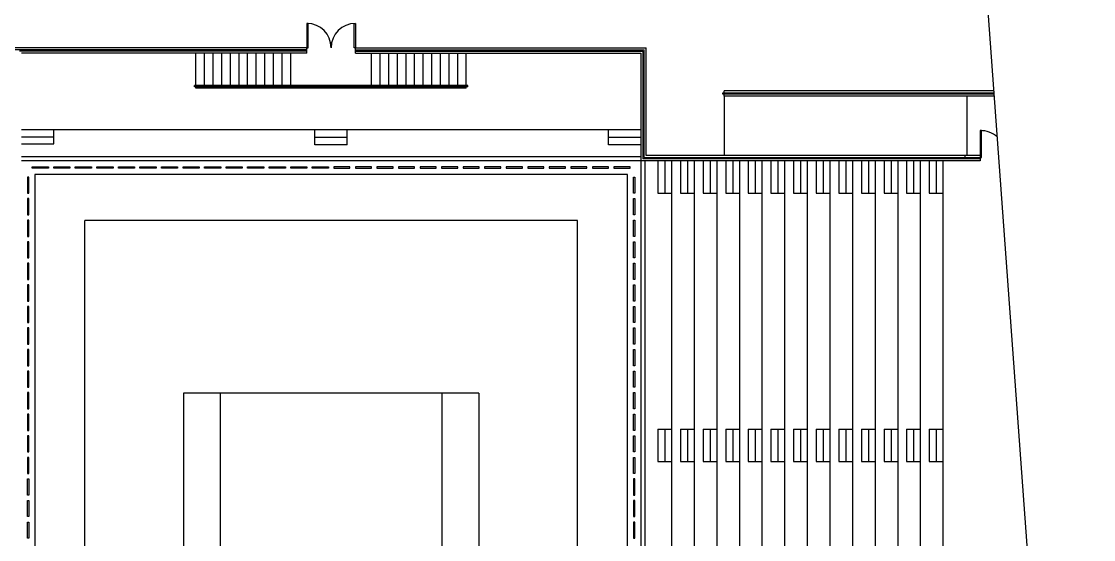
# Model space of a CAD drawing. Extents: x 23317406 to 24383751, y 42324270 to 43451021.
# Drawn here: x 24115700 to 24118354, y 43198967 to 43200248 of the extents above; entities that cross this region are included whole.
import ezdxf

# ---------------------------------------------------------------- set-up
doc = ezdxf.new("R2010")
doc.units = 0
doc.header["$MEASUREMENT"] = 0
doc.layers.add('CT', color=9, linetype='CONTINUOUS')
doc.layers.add('墙', color=7, linetype='CONTINUOUS')

msp = doc.modelspace()

# ---------------------------------------------------------------- linework, layer by layer
at = {"layer": 'CT', "color": 6, "linetype": 'ByBlock'}
for p, q in [((24118461.67937, 43195218.42503, -1), (24118086.0697, 43200376.79794, -1)), ((24116410.03465, 43200243.46461, -1), (24116407.03465, 43200243.46461, -1)), ((24116407.03465, 43200243.46461, -1), (24116407.03465, 43200183.46461, -1)), ((24116410.03465, 43200183.46461, -1), (24116410.03465, 43200243.46461, -1)), ((24116524.03465, 43200183.46461, -1), (24116524.03465, 43200243.46461, -1)), ((24116524.03465, 43200243.46461, -1), (24116527.03465, 43200243.46461, -1)), ((24116527.03465, 43200243.46461, -1), (24116527.03465, 43200183.46461, -1)), ((24116407.03465, 43200183.46461, -1), (24115568.70132, 43200183.46461, -1)), ((24116407.03465, 43200178.46461, -1), (24115568.70132, 43200178.46461, -1)), ((24116407.03465, 43200175.13128, -1), (24115695.36798, 43200175.13128, -1)), ((24116407.03465, 43200170.13128, -1), (24116407.03465, 43200183.46461, -1)), ((24116407.03465, 43200183.46461, -1), (24116410.03465, 43200183.46461, -1)), ((24116527.03465, 43200183.46461, -1), (24116524.03465, 43200183.46461, -1)), ((24116527.03465, 43200170.13128, -1), (24116527.03465, 43200183.46461, -1)), ((24116527.03465, 43200170.13128, -1), (24116527.03465, 43200183.46461, -1)), ((24116527.03465, 43200183.46461, -1), (24117247.03465, 43200183.46461, -1)), ((24116527.03465, 43200178.46461, -1), (24117242.03465, 43200178.46461, -1)), ((24116527.03465, 43200175.13128, -1), (24117238.70132, 43200175.13128, -1)), ((24117238.70132, 43200175.13128, -1), (24117238.70132, 43199908.46461, -1)), ((24117242.03465, 43199911.79794, -1), (24117242.03465, 43200178.46461, -1)), ((24117247.03465, 43199916.79794, -1), (24117247.03465, 43200183.46461, -1)), ((24116407.03465, 43200170.13128, -1), (24115700.36798, 43200170.13128, -1)), ((24116132.36798, 43200090.13128, -1), (24116132.36798, 43200170.13128, -1)), ((24116153.70132, 43200090.13128, -1), (24116153.70132, 43200170.13128, -1)), ((24116175.03465, 43200090.13128, -1), (24116175.03465, 43200170.13128, -1)), ((24116196.36798, 43200090.13128, -1), (24116196.36798, 43200170.13128, -1)), ((24116217.70132, 43200090.13128, -1), (24116217.70132, 43200170.13128, -1)), ((24116239.03465, 43200090.13128, -1), (24116239.03465, 43200170.13128, -1)), ((24116260.36798, 43200090.13128, -1), (24116260.36798, 43200170.13128, -1)), ((24116281.70132, 43200090.13128, -1), (24116281.70132, 43200170.13128, -1)), ((24116303.03465, 43200090.13128, -1), (24116303.03465, 43200170.13128, -1)), ((24116324.36798, 43200090.13128, -1), (24116324.36798, 43200170.13128, -1)), ((24116345.70132, 43200090.13128, -1), (24116345.70132, 43200170.13128, -1)), ((24116367.03465, 43200090.13128, -1), (24116367.03465, 43200170.13128, -1)), ((24116527.03465, 43200170.13128, -1), (24117233.70132, 43200170.13128, -1)), ((24116567.03465, 43200090.13128, -1), (24116567.03465, 43200170.13128, -1)), ((24116588.36798, 43200090.13128, -1), (24116588.36798, 43200170.13128, -1)), ((24116609.70132, 43200090.13128, -1), (24116609.70132, 43200170.13128, -1)), ((24116631.03465, 43200090.13128, -1), (24116631.03465, 43200170.13128, -1)), ((24116652.36798, 43200090.13128, -1), (24116652.36798, 43200170.13128, -1)), ((24116673.70132, 43200090.13128, -1), (24116673.70132, 43200170.13128, -1)), ((24116695.03465, 43200090.13128, -1), (24116695.03465, 43200170.13128, -1)), ((24116716.36798, 43200090.13128, -1), (24116716.36798, 43200170.13128, -1)), ((24116737.70132, 43200090.13128, -1), (24116737.70132, 43200170.13128, -1)), ((24116759.03465, 43200090.13128, -1), (24116759.03465, 43200170.13128, -1)), ((24116780.36798, 43200090.13128, -1), (24116780.36798, 43200170.13128, -1)), ((24116801.70132, 43200090.13128, -1), (24116801.70132, 43200170.13128, -1)), ((24117233.70132, 43200170.13128, -1), (24117233.70132, 43199903.46461, -1)), ((24116805.03465, 43200090.13128, -1), (24116129.03465, 43200090.13128, -1)), ((24116129.03465, 43200086.79794, -1), (24116129.03465, 43200090.13128, -1)), ((24116805.03465, 43200086.79794, -1), (24116129.03465, 43200086.79794, -1)), ((24116132.36798, 43200083.46461, -1), (24116132.36798, 43200086.79794, -1)), ((24116801.70132, 43200083.46461, -1), (24116132.36798, 43200083.46461, -1)), ((24116153.70132, 43200083.46461, -1), (24116153.70132, 43200086.79794, -1)), ((24116175.03465, 43200083.46461, -1), (24116175.03465, 43200086.79794, -1)), ((24116196.36798, 43200083.46461, -1), (24116196.36798, 43200086.79794, -1)), ((24116217.70132, 43200083.46461, -1), (24116217.70132, 43200086.79794, -1)), ((24116239.03465, 43200083.46461, -1), (24116239.03465, 43200086.79794, -1)), ((24116260.36798, 43200083.46461, -1), (24116260.36798, 43200086.79794, -1)), ((24116281.70132, 43200083.46461, -1), (24116281.70132, 43200086.79794, -1)), ((24116303.03465, 43200083.46461, -1), (24116303.03465, 43200086.79794, -1)), ((24116324.36798, 43200083.46461, -1), (24116324.36798, 43200086.79794, -1)), ((24116345.70132, 43200083.46461, -1), (24116345.70132, 43200086.79794, -1)), ((24116367.03465, 43200083.46461, -1), (24116367.03465, 43200086.79794, -1)), ((24116370.36798, 43200086.79794, -1), (24116370.36798, 43200090.13128, -1)), ((24116563.70132, 43200086.79794, -1), (24116563.70132, 43200090.13128, -1)), ((24116567.03465, 43200083.46461, -1), (24116567.03465, 43200086.79794, -1)), ((24116588.36798, 43200083.46461, -1), (24116588.36798, 43200086.79794, -1)), ((24116609.70132, 43200083.46461, -1), (24116609.70132, 43200086.79794, -1)), ((24116631.03465, 43200083.46461, -1), (24116631.03465, 43200086.79794, -1)), ((24116652.36798, 43200083.46461, -1), (24116652.36798, 43200086.79794, -1)), ((24116673.70132, 43200083.46461, -1), (24116673.70132, 43200086.79794, -1)), ((24116695.03465, 43200083.46461, -1), (24116695.03465, 43200086.79794, -1)), ((24116716.36798, 43200083.46461, -1), (24116716.36798, 43200086.79794, -1)), ((24116737.70132, 43200083.46461, -1), (24116737.70132, 43200086.79794, -1)), ((24116759.03465, 43200083.46461, -1), (24116759.03465, 43200086.79794, -1)), ((24116780.36798, 43200083.46461, -1), (24116780.36798, 43200086.79794, -1)), ((24116801.70132, 43200083.46461, -1), (24116801.70132, 43200086.79794, -1)), ((24116805.03465, 43200086.79794, -1), (24116805.03465, 43200090.13128, -1)), ((24117437.03465, 43200071.79794, -1), (24118108.27843, 43200071.79795, -1)), ((24117437.03465, 43200068.46461, -1), (24117437.03465, 43200071.79794, -1)), ((24118108.52115, 43200068.46461, -1), (24117437.03465, 43200068.46461, -1)), ((24118107.91436, 43200076.79794, -1), (24117440.36798, 43200076.79794, -1)), ((24117440.36798, 43200071.79794, -1), (24117440.36798, 43200076.79794, -1)), ((24117440.36798, 43200063.46461, -1), (24117440.36798, 43200068.46461, -1)), ((24117440.36798, 43200063.46461, -1), (24117440.36798, 43199916.79794, -1)), ((24118108.88523, 43200063.46461, -1), (24117440.36798, 43200063.46461, -1)), ((24118040.36798, 43200063.46461, -1), (24118040.36798, 43199916.79794, -1)), ((24117233.70132, 43199980.13128, -1), (24115700.36798, 43199980.13128, -1)), ((24115700.36798, 43199962.79794, -1), (24115780.36798, 43199962.79794, -1)), ((24115780.36798, 43199945.46461, -1), (24115780.36798, 43199980.13128, -1)), ((24116427.03465, 43199942.79794, -1), (24116427.03465, 43199980.13128, -1)), ((24116507.03465, 43199961.46461, -1), (24116427.03465, 43199961.46461, -1)), ((24116507.03465, 43199942.79794, -1), (24116507.03465, 43199980.13128, -1)), ((24117153.70132, 43199942.79794, -1), (24117153.70132, 43199980.13128, -1)), ((24117233.70132, 43199961.46461, -1), (24117153.70132, 43199961.46461, -1)), ((24118077.03465, 43199978.46461, -1), (24118073.70132, 43199978.46461, -1)), ((24118073.70132, 43199978.46461, -1), (24118073.70132, 43199911.79794, -1)), ((24118077.03465, 43199911.79794, -1), (24118077.03465, 43199978.46461, -1)), ((24115700.36798, 43199945.46461, -1), (24115780.36798, 43199945.46461, -1)), ((24116507.03465, 43199942.79794, -1), (24116427.03465, 43199942.79794, -1)), ((24117233.70132, 43199942.79794, -1), (24117153.70132, 43199942.79794, -1)), ((24117233.70132, 43199913.46461, -1), (24115700.36798, 43199913.46461, -1)), ((24118073.70132, 43199908.46461, -1), (24117238.70132, 43199908.46461, -1)), ((24117242.03465, 43199911.79794, -1), (24118073.70132, 43199911.79795, -1)), ((24118073.70132, 43199916.79794, -1), (24117247.03465, 43199916.79794, -1)), ((24118035.70132, 43199916.79794, -1), (24118035.70132, 43199911.79794, -1)), ((24118039.03465, 43199911.79795, -1), (24118039.03465, 43199908.46461, -1)), ((24118073.70132, 43199916.79794, -1), (24118073.70132, 43199903.46461, -1)), ((24118073.70132, 43199911.79794, -1), (24118077.03465, 43199911.79794, -1)), ((24117233.70132, 43199903.46461, -1), (24115700.36798, 43199903.46461, -1)), ((24115727.03465, 43199888.46461, -1), (24115767.03465, 43199888.46461, -1)), ((24115727.03465, 43199885.13128, -1), (24115727.03465, 43199888.46461, -1)), ((24115767.03465, 43199885.13128, -1), (24115727.03465, 43199885.13128, -1)), ((24115767.03465, 43199888.46461, -1), (24115767.03465, 43199885.13128, -1)), ((24115780.36798, 43199888.46461, -1), (24115820.36798, 43199888.46461, -1)), ((24115780.36798, 43199885.13128, -1), (24115780.36798, 43199888.46461, -1)), ((24115820.36798, 43199885.13128, -1), (24115780.36798, 43199885.13128, -1)), ((24115820.36798, 43199888.46461, -1), (24115820.36798, 43199885.13128, -1)), ((24115833.70132, 43199888.46461, -1), (24115873.70132, 43199888.46461, -1)), ((24115833.70132, 43199885.13128, -1), (24115833.70132, 43199888.46461, -1)), ((24115873.70132, 43199885.13128, -1), (24115833.70132, 43199885.13128, -1)), ((24115873.70132, 43199888.46461, -1), (24115873.70132, 43199885.13128, -1)), ((24115887.03465, 43199888.46461, -1), (24115927.03465, 43199888.46461, -1)), ((24115887.03465, 43199885.13128, -1), (24115887.03465, 43199888.46461, -1)), ((24115927.03465, 43199885.13128, -1), (24115887.03465, 43199885.13128, -1)), ((24115927.03465, 43199888.46461, -1), (24115927.03465, 43199885.13128, -1)), ((24115940.36798, 43199888.46461, -1), (24115980.36798, 43199888.46461, -1)), ((24115940.36798, 43199885.13128, -1), (24115940.36798, 43199888.46461, -1)), ((24115980.36798, 43199885.13128, -1), (24115940.36798, 43199885.13128, -1)), ((24115980.36798, 43199888.46461, -1), (24115980.36798, 43199885.13128, -1)), ((24115993.70132, 43199888.46461, -1), (24116033.70132, 43199888.46461, -1)), ((24115993.70132, 43199885.13128, -1), (24115993.70132, 43199888.46461, -1)), ((24116033.70132, 43199885.13128, -1), (24115993.70132, 43199885.13128, -1)), ((24116033.70132, 43199888.46461, -1), (24116033.70132, 43199885.13128, -1)), ((24116047.03465, 43199888.46461, -1), (24116087.03465, 43199888.46461, -1)), ((24116047.03465, 43199885.13128, -1), (24116047.03465, 43199888.46461, -1)), ((24116087.03465, 43199885.13128, -1), (24116047.03465, 43199885.13128, -1)), ((24116087.03465, 43199888.46461, -1), (24116087.03465, 43199885.13128, -1)), ((24116100.36798, 43199888.46461, -1), (24116140.36798, 43199888.46461, -1)), ((24116100.36798, 43199885.13128, -1), (24116100.36798, 43199888.46461, -1)), ((24116140.36798, 43199885.13128, -1), (24116100.36798, 43199885.13128, -1)), ((24116140.36798, 43199888.46461, -1), (24116140.36798, 43199885.13128, -1)), ((24116153.70132, 43199888.46461, -1), (24116193.70132, 43199888.46461, -1)), ((24116153.70132, 43199885.13128, -1), (24116153.70132, 43199888.46461, -1)), ((24116193.70132, 43199885.13128, -1), (24116153.70132, 43199885.13128, -1)), ((24116193.70132, 43199888.46461, -1), (24116193.70132, 43199885.13128, -1)), ((24116207.03465, 43199888.46461, -1), (24116247.03465, 43199888.46461, -1)), ((24116207.03465, 43199885.13128, -1), (24116207.03465, 43199888.46461, -1)), ((24116247.03465, 43199885.13128, -1), (24116207.03465, 43199885.13128, -1)), ((24116247.03465, 43199888.46461, -1), (24116247.03465, 43199885.13128, -1)), ((24116260.36798, 43199888.46461, -1), (24116300.36798, 43199888.46461, -1)), ((24116260.36798, 43199885.13128, -1), (24116260.36798, 43199888.46461, -1)), ((24116300.36798, 43199885.13128, -1), (24116260.36798, 43199885.13128, -1)), ((24116300.36798, 43199888.46461, -1), (24116300.36798, 43199885.13128, -1)), ((24116313.70132, 43199888.46461, -1), (24116353.70132, 43199888.46461, -1)), ((24116313.70132, 43199885.13128, -1), (24116313.70132, 43199888.46461, -1)), ((24116353.70132, 43199885.13128, -1), (24116313.70132, 43199885.13128, -1)), ((24116353.70132, 43199888.46461, -1), (24116353.70132, 43199885.13128, -1)), ((24116367.03465, 43199888.46461, -1), (24116407.03465, 43199888.46461, -1)), ((24116367.03465, 43199885.13128, -1), (24116367.03465, 43199888.46461, -1)), ((24116407.03465, 43199885.13128, -1), (24116367.03465, 43199885.13128, -1)), ((24116407.03465, 43199888.46461, -1), (24116407.03465, 43199885.13128, -1)), ((24116420.36798, 43199888.46461, -1), (24116460.36798, 43199888.46461, -1)), ((24116420.36798, 43199885.13128, -1), (24116420.36798, 43199888.46461, -1)), ((24116460.36798, 43199885.13128, -1), (24116420.36798, 43199885.13128, -1)), ((24116460.36798, 43199888.46461, -1), (24116460.36798, 43199885.13128, -1)), ((24116513.70132, 43199888.46461, -1), (24116473.70132, 43199888.46461, -1)), ((24116473.70132, 43199888.46461, -1), (24116473.70132, 43199885.13128, -1)), ((24116473.70132, 43199885.13128, -1), (24116513.70132, 43199885.13128, -1)), ((24116513.70132, 43199885.13128, -1), (24116513.70132, 43199888.46461, -1)), ((24116567.03465, 43199888.46461, -1), (24116527.03465, 43199888.46461, -1)), ((24116527.03465, 43199888.46461, -1), (24116527.03465, 43199885.13128, -1)), ((24116527.03465, 43199885.13128, -1), (24116567.03465, 43199885.13128, -1)), ((24116567.03465, 43199885.13128, -1), (24116567.03465, 43199888.46461, -1)), ((24116620.36798, 43199888.46461, -1), (24116580.36798, 43199888.46461, -1)), ((24116580.36798, 43199888.46461, -1), (24116580.36798, 43199885.13128, -1)), ((24116580.36798, 43199885.13128, -1), (24116620.36798, 43199885.13128, -1)), ((24116620.36798, 43199885.13128, -1), (24116620.36798, 43199888.46461, -1)), ((24116673.70132, 43199888.46461, -1), (24116633.70132, 43199888.46461, -1)), ((24116633.70132, 43199888.46461, -1), (24116633.70132, 43199885.13128, -1)), ((24116633.70132, 43199885.13128, -1), (24116673.70132, 43199885.13128, -1)), ((24116673.70132, 43199885.13128, -1), (24116673.70132, 43199888.46461, -1)), ((24116727.03465, 43199888.46461, -1), (24116687.03465, 43199888.46461, -1)), ((24116687.03465, 43199888.46461, -1), (24116687.03465, 43199885.13128, -1)), ((24116687.03465, 43199885.13128, -1), (24116727.03465, 43199885.13128, -1)), ((24116727.03465, 43199885.13128, -1), (24116727.03465, 43199888.46461, -1)), ((24116780.36798, 43199888.46461, -1), (24116740.36798, 43199888.46461, -1)), ((24116740.36798, 43199888.46461, -1), (24116740.36798, 43199885.13128, -1)), ((24116740.36798, 43199885.13128, -1), (24116780.36798, 43199885.13128, -1)), ((24116780.36798, 43199885.13128, -1), (24116780.36798, 43199888.46461, -1)), ((24116833.70132, 43199888.46461, -1), (24116793.70132, 43199888.46461, -1)), ((24116793.70132, 43199888.46461, -1), (24116793.70132, 43199885.13128, -1)), ((24116793.70132, 43199885.13128, -1), (24116833.70132, 43199885.13128, -1)), ((24116833.70132, 43199885.13128, -1), (24116833.70132, 43199888.46461, -1)), ((24116887.03465, 43199888.46461, -1), (24116847.03465, 43199888.46461, -1)), ((24116847.03465, 43199888.46461, -1), (24116847.03465, 43199885.13128, -1)), ((24116847.03465, 43199885.13128, -1), (24116887.03465, 43199885.13128, -1)), ((24116887.03465, 43199885.13128, -1), (24116887.03465, 43199888.46461, -1)), ((24116940.36798, 43199888.46461, -1), (24116900.36798, 43199888.46461, -1)), ((24116900.36798, 43199888.46461, -1), (24116900.36798, 43199885.13128, -1)), ((24116900.36798, 43199885.13128, -1), (24116940.36798, 43199885.13128, -1)), ((24116940.36798, 43199885.13128, -1), (24116940.36798, 43199888.46461, -1)), ((24116993.70132, 43199888.46461, -1), (24116953.70132, 43199888.46461, -1)), ((24116953.70132, 43199888.46461, -1), (24116953.70132, 43199885.13128, -1)), ((24116953.70132, 43199885.13128, -1), (24116993.70132, 43199885.13128, -1)), ((24116993.70132, 43199885.13128, -1), (24116993.70132, 43199888.46461, -1)), ((24117047.03465, 43199888.46461, -1), (24117007.03465, 43199888.46461, -1)), ((24117007.03465, 43199888.46461, -1), (24117007.03465, 43199885.13128, -1)), ((24117007.03465, 43199885.13128, -1), (24117047.03465, 43199885.13128, -1)), ((24117047.03465, 43199885.13128, -1), (24117047.03465, 43199888.46461, -1)), ((24117100.36798, 43199888.46461, -1), (24117060.36798, 43199888.46461, -1)), ((24117060.36798, 43199888.46461, -1), (24117060.36798, 43199885.13128, -1)), ((24117060.36798, 43199885.13128, -1), (24117100.36798, 43199885.13128, -1)), ((24117100.36798, 43199885.13128, -1), (24117100.36798, 43199888.46461, -1)), ((24117153.70132, 43199888.46461, -1), (24117113.70132, 43199888.46461, -1)), ((24117113.70132, 43199888.46461, -1), (24117113.70132, 43199885.13128, -1)), ((24117113.70132, 43199885.13128, -1), (24117153.70132, 43199885.13128, -1)), ((24117153.70132, 43199885.13128, -1), (24117153.70132, 43199888.46461, -1)), ((24117207.03465, 43199888.46461, -1), (24117167.03465, 43199888.46461, -1)), ((24117167.03465, 43199888.46461, -1), (24117167.03465, 43199885.13128, -1)), ((24117167.03465, 43199885.13128, -1), (24117207.03465, 43199885.13128, -1)), ((24117207.03465, 43199885.13128, -1), (24117207.03465, 43199888.46461, -1)), ((24117233.70132, 43199903.46461, -1), (24117233.70132, 43197170.13128, -1)), ((24118073.70132, 43199903.46461, -1), (24117233.70132, 43199903.46461, -1)), ((24117243.70132, 43199903.46461, -1), (24117243.70132, 43197170.13128, -1)), ((24117275.70132, 43199903.46461, -1), (24117275.70132, 43199823.46461, -1)), ((24117293.03465, 43199903.46461, -1), (24117293.03465, 43199823.46461, -1)), ((24117310.36798, 43197170.13128, -1), (24117310.36798, 43199903.46461, -1)), ((24117331.70132, 43199903.46461, -1), (24117331.70132, 43199823.46461, -1)), ((24117349.03465, 43199903.46461, -1), (24117349.03465, 43199823.46461, -1)), ((24117366.36798, 43197170.13128, -1), (24117366.36798, 43199903.46461, -1)), ((24117387.70132, 43199903.46461, -1), (24117387.70132, 43199823.46461, -1)), ((24117405.03465, 43199903.46461, -1), (24117405.03465, 43199823.46461, -1)), ((24117422.36798, 43197170.13128, -1), (24117422.36798, 43199903.46461, -1)), ((24117443.70132, 43199903.46461, -1), (24117443.70132, 43199823.46461, -1)), ((24117461.03465, 43199903.46461, -1), (24117461.03465, 43199823.46461, -1)), ((24117478.36798, 43197170.13128, -1), (24117478.36798, 43199903.46461, -1)), ((24117499.70132, 43199903.46461, -1), (24117499.70132, 43199823.46461, -1)), ((24117517.03465, 43199903.46461, -1), (24117517.03465, 43199823.46461, -1)), ((24117534.36798, 43197170.13128, -1), (24117534.36798, 43199903.46461, -1)), ((24117555.70132, 43199903.46461, -1), (24117555.70132, 43199823.46461, -1)), ((24117573.03465, 43199903.46461, -1), (24117573.03465, 43199823.46461, -1)), ((24117590.36798, 43197170.13128, -1), (24117590.36798, 43199903.46461, -1)), ((24117611.70132, 43199903.46461, -1), (24117611.70132, 43199823.46461, -1)), ((24117629.03465, 43199903.46461, -1), (24117629.03465, 43199823.46461, -1)), ((24117646.36798, 43197170.13128, -1), (24117646.36798, 43199903.46461, -1)), ((24117667.70132, 43199903.46461, -1), (24117667.70132, 43199823.46461, -1)), ((24117685.03465, 43199903.46461, -1), (24117685.03465, 43199823.46461, -1)), ((24117702.36798, 43197170.13128, -1), (24117702.36798, 43199903.46461, -1)), ((24117723.70132, 43199903.46461, -1), (24117723.70132, 43199823.46461, -1)), ((24117741.03465, 43199903.46461, -1), (24117741.03465, 43199823.46461, -1)), ((24117758.36798, 43197170.13128, -1), (24117758.36798, 43199903.46461, -1)), ((24117779.70132, 43199903.46461, -1), (24117779.70132, 43199823.46461, -1)), ((24117797.03465, 43199903.46461, -1), (24117797.03465, 43199823.46461, -1)), ((24117814.36798, 43197170.13128, -1), (24117814.36798, 43199903.46461, -1)), ((24117835.70132, 43199903.46461, -1), (24117835.70132, 43199823.46461, -1)), ((24117853.03465, 43199903.46461, -1), (24117853.03465, 43199823.46461, -1)), ((24117870.36798, 43197170.13128, -1), (24117870.36798, 43199903.46461, -1)), ((24117891.70132, 43199903.46461, -1), (24117891.70132, 43199823.46461, -1)), ((24117909.03465, 43199903.46461, -1), (24117909.03465, 43199823.46461, -1)), ((24117926.36798, 43197170.13128, -1), (24117926.36798, 43199903.46461, -1)), ((24117947.70132, 43199903.46461, -1), (24117947.70132, 43199823.46461, -1)), ((24117965.03465, 43199903.46461, -1), (24117965.03465, 43199823.46461, -1)), ((24117982.36798, 43197170.13128, -1), (24117982.36798, 43199903.46461, -1)), ((24115715.36798, 43199863.46461, -1), (24115715.36798, 43199823.46461, -1)), ((24115718.70132, 43199863.46461, -1), (24115715.36798, 43199863.46461, -1)), ((24115718.70132, 43199823.46461, -1), (24115718.70132, 43199863.46461, -1)), ((24117200.36798, 43199870.13128, -1), (24115733.70132, 43199870.13128, -1)), ((24115733.70132, 43199870.13128, -1), (24115733.70132, 43197203.46461, -1)), ((24117200.36798, 43197203.46461, -1), (24117200.36798, 43199870.13128, -1)), ((24117215.36798, 43199823.46461, -1), (24117215.36798, 43199863.46461, -1)), ((24117215.36798, 43199863.46461, -1), (24117218.70132, 43199863.46461, -1)), ((24117218.70132, 43199863.46461, -1), (24117218.70132, 43199823.46461, -1)), ((24115715.36798, 43199823.46461, -1), (24115718.70132, 43199823.46461, -1)), ((24115715.36798, 43199810.13128, -1), (24115715.36798, 43199770.13128, -1)), ((24115718.70132, 43199810.13128, -1), (24115715.36798, 43199810.13128, -1)), ((24115718.70132, 43199770.13128, -1), (24115718.70132, 43199810.13128, -1)), ((24117218.70132, 43199823.46461, -1), (24117215.36798, 43199823.46461, -1)), ((24117215.36798, 43199770.13128, -1), (24117215.36798, 43199810.13128, -1)), ((24117215.36798, 43199810.13128, -1), (24117218.70132, 43199810.13128, -1)), ((24117218.70132, 43199810.13128, -1), (24117218.70132, 43199770.13128, -1)), ((24117275.70132, 43199823.46461, -1), (24117310.36798, 43199823.46461, -1)), ((24117331.70132, 43199823.46461, -1), (24117366.36798, 43199823.46461, -1)), ((24117387.70132, 43199823.46461, -1), (24117422.36798, 43199823.46461, -1)), ((24117443.70132, 43199823.46461, -1), (24117478.36798, 43199823.46461, -1)), ((24117499.70132, 43199823.46461, -1), (24117534.36798, 43199823.46461, -1)), ((24117555.70132, 43199823.46461, -1), (24117590.36798, 43199823.46461, -1)), ((24117611.70132, 43199823.46461, -1), (24117646.36798, 43199823.46461, -1)), ((24117667.70132, 43199823.46461, -1), (24117702.36798, 43199823.46461, -1)), ((24117723.70132, 43199823.46461, -1), (24117758.36798, 43199823.46461, -1)), ((24117779.70132, 43199823.46461, -1), (24117814.36798, 43199823.46461, -1)), ((24117835.70132, 43199823.46461, -1), (24117870.36798, 43199823.46461, -1)), ((24117891.70132, 43199823.46461, -1), (24117926.36798, 43199823.46461, -1)), ((24117947.70132, 43199823.46461, -1), (24117982.36798, 43199823.46461, -1)), ((24115715.36798, 43199770.13128, -1), (24115718.70132, 43199770.13128, -1)), ((24115715.36798, 43199756.79794, -1), (24115715.36798, 43199716.79794, -1)), ((24115718.70132, 43199756.79794, -1), (24115715.36798, 43199756.79794, -1)), ((24115718.70132, 43199716.79794, -1), (24115718.70132, 43199756.79794, -1)), ((24115857.36798, 43197317.79794, -1), (24115857.36798, 43199755.79794, -1)), ((24117076.70132, 43199755.79794, -1), (24115857.36798, 43199755.79794, -1)), ((24117076.70132, 43197317.79794, -1), (24117076.70132, 43199755.79794, -1)), ((24117218.70132, 43199770.13128, -1), (24117215.36798, 43199770.13128, -1)), ((24117215.36798, 43199716.79794, -1), (24117215.36798, 43199756.79794, -1)), ((24117215.36798, 43199756.79794, -1), (24117218.70132, 43199756.79794, -1)), ((24117218.70132, 43199756.79794, -1), (24117218.70132, 43199716.79794, -1)), ((24115715.36798, 43199716.79794, -1), (24115718.70132, 43199716.79794, -1)), ((24115715.36798, 43199703.46461, -1), (24115715.36798, 43199663.46461, -1)), ((24115718.70132, 43199703.46461, -1), (24115715.36798, 43199703.46461, -1)), ((24115718.70132, 43199663.46461, -1), (24115718.70132, 43199703.46461, -1)), ((24117218.70132, 43199716.79794, -1), (24117215.36798, 43199716.79794, -1)), ((24117215.36798, 43199663.46461, -1), (24117215.36798, 43199703.46461, -1)), ((24117215.36798, 43199703.46461, -1), (24117218.70132, 43199703.46461, -1)), ((24117218.70132, 43199703.46461, -1), (24117218.70132, 43199663.46461, -1)), ((24115715.36798, 43199663.46461, -1), (24115718.70132, 43199663.46461, -1)), ((24115715.36798, 43199650.13128, -1), (24115715.36798, 43199610.13128, -1)), ((24115718.70132, 43199650.13128, -1), (24115715.36798, 43199650.13128, -1)), ((24115718.70132, 43199610.13128, -1), (24115718.70132, 43199650.13128, -1)), ((24117218.70132, 43199663.46461, -1), (24117215.36798, 43199663.46461, -1)), ((24117215.36798, 43199610.13128, -1), (24117215.36798, 43199650.13128, -1)), ((24117215.36798, 43199650.13128, -1), (24117218.70132, 43199650.13128, -1)), ((24117218.70132, 43199650.13128, -1), (24117218.70132, 43199610.13128, -1)), ((24115715.36798, 43199610.13128, -1), (24115718.70132, 43199610.13128, -1)), ((24115715.36798, 43199596.79794, -1), (24115715.36798, 43199556.79794, -1)), ((24115718.70132, 43199596.79794, -1), (24115715.36798, 43199596.79794, -1)), ((24115718.70132, 43199556.79794, -1), (24115718.70132, 43199596.79794, -1)), ((24117218.70132, 43199610.13128, -1), (24117215.36798, 43199610.13128, -1)), ((24117215.36798, 43199556.79794, -1), (24117215.36798, 43199596.79794, -1)), ((24117215.36798, 43199596.79794, -1), (24117218.70132, 43199596.79794, -1)), ((24117218.70132, 43199596.79794, -1), (24117218.70132, 43199556.79794, -1)), ((24115715.36798, 43199556.79794, -1), (24115718.70132, 43199556.79794, -1)), ((24115715.36798, 43199543.46461, -1), (24115715.36798, 43199503.46461, -1)), ((24115718.70132, 43199543.46461, -1), (24115715.36798, 43199543.46461, -1)), ((24115718.70132, 43199503.46461, -1), (24115718.70132, 43199543.46461, -1)), ((24117218.70132, 43199556.79794, -1), (24117215.36798, 43199556.79794, -1)), ((24117215.36798, 43199503.46461, -1), (24117215.36798, 43199543.46461, -1)), ((24117215.36798, 43199543.46461, -1), (24117218.70132, 43199543.46461, -1)), ((24117218.70132, 43199543.46461, -1), (24117218.70132, 43199503.46461, -1)), ((24115715.36798, 43199503.46461, -1), (24115718.70132, 43199503.46461, -1)), ((24115715.36798, 43199490.13128, -1), (24115715.36799, 43199450.13128, -1)), ((24115718.70132, 43199490.13128, -1), (24115715.36798, 43199490.13128, -1)), ((24115718.70132, 43199450.13128, -1), (24115718.70132, 43199490.13128, -1)), ((24117218.70132, 43199503.46461, -1), (24117215.36798, 43199503.46461, -1)), ((24117215.36798, 43199450.13128, -1), (24117215.36798, 43199490.13128, -1)), ((24117215.36798, 43199490.13128, -1), (24117218.70132, 43199490.13128, -1)), ((24117218.70132, 43199490.13128, -1), (24117218.70132, 43199450.13128, -1)), ((24115715.36799, 43199450.13128, -1), (24115718.70132, 43199450.13128, -1)), ((24115715.36799, 43199436.79794, -1), (24115715.36799, 43199396.79794, -1)), ((24115718.70132, 43199436.79794, -1), (24115715.36799, 43199436.79794, -1)), ((24115718.70132, 43199396.79794, -1), (24115718.70132, 43199436.79794, -1)), ((24117218.70132, 43199450.13128, -1), (24117215.36798, 43199450.13128, -1)), ((24117215.36798, 43199396.79794, -1), (24117215.36798, 43199436.79794, -1)), ((24117215.36798, 43199436.79794, -1), (24117218.70132, 43199436.79794, -1)), ((24117218.70132, 43199436.79794, -1), (24117218.70132, 43199396.79794, -1)), ((24115715.36799, 43199396.79794, -1), (24115718.70132, 43199396.79794, -1)), ((24115715.36799, 43199383.46461, -1), (24115715.36799, 43199343.46461, -1)), ((24115718.70132, 43199383.46461, -1), (24115715.36799, 43199383.46461, -1)), ((24115718.70132, 43199343.46461, -1), (24115718.70132, 43199383.46461, -1)), ((24117218.70132, 43199396.79794, -1), (24117215.36798, 43199396.79794, -1)), ((24117215.36798, 43199343.46461, -1), (24117215.36798, 43199383.46461, -1)), ((24117215.36798, 43199383.46461, -1), (24117218.70132, 43199383.46461, -1)), ((24117218.70132, 43199383.46461, -1), (24117218.70132, 43199343.46461, -1)), ((24115715.36799, 43199343.46461, -1), (24115718.70132, 43199343.46461, -1)), ((24115715.36799, 43199330.13128, -1), (24115715.36799, 43199290.13128, -1)), ((24115718.70132, 43199330.13128, -1), (24115715.36799, 43199330.13128, -1)), ((24115718.70132, 43199290.13128, -1), (24115718.70132, 43199330.13128, -1)), ((24116101.36798, 43199329.13128, -1), (24116101.36798, 43197744.46461, -1)), ((24116832.70132, 43199329.13128, -1), (24116101.36798, 43199329.13128, -1)), ((24116192.70132, 43199329.13128, -1), (24116192.70132, 43197744.46461, -1)), ((24116741.36798, 43199329.13128, -1), (24116741.36798, 43197744.46461, -1)), ((24116832.70132, 43199329.13128, -1), (24116832.70132, 43197744.46461, -1)), ((24117218.70132, 43199343.46461, -1), (24117215.36798, 43199343.46461, -1)), ((24117215.36798, 43199290.13128, -1), (24117215.36798, 43199330.13128, -1)), ((24117215.36798, 43199330.13128, -1), (24117218.70132, 43199330.13128, -1)), ((24117218.70132, 43199330.13128, -1), (24117218.70132, 43199290.13128, -1)), ((24115715.36799, 43199290.13128, -1), (24115718.70132, 43199290.13128, -1)), ((24115715.36799, 43199276.79794, -1), (24115715.36799, 43199236.79794, -1)), ((24115718.70132, 43199276.79794, -1), (24115715.36799, 43199276.79794, -1)), ((24115718.70132, 43199236.79794, -1), (24115718.70132, 43199276.79794, -1)), ((24117218.70132, 43199290.13128, -1), (24117215.36798, 43199290.13128, -1)), ((24117215.36798, 43199236.79794, -1), (24117215.36798, 43199276.79794, -1)), ((24117215.36798, 43199276.79794, -1), (24117218.70132, 43199276.79794, -1)), ((24117218.70132, 43199276.79794, -1), (24117218.70132, 43199236.79794, -1)), ((24115715.36799, 43199236.79794, -1), (24115718.70132, 43199236.79794, -1)), ((24115715.36799, 43199223.46461, -1), (24115715.36799, 43199183.46461, -1)), ((24115718.70132, 43199223.46461, -1), (24115715.36799, 43199223.46461, -1)), ((24115718.70132, 43199183.46461, -1), (24115718.70132, 43199223.46461, -1)), ((24117218.70132, 43199236.79794, -1), (24117215.36798, 43199236.79794, -1)), ((24117215.36798, 43199183.46461, -1), (24117215.36798, 43199223.46461, -1)), ((24117215.36798, 43199223.46461, -1), (24117218.70132, 43199223.46461, -1)), ((24117218.70132, 43199223.46461, -1), (24117218.70132, 43199183.46461, -1)), ((24117275.70132, 43199240.13128, -1), (24117275.70132, 43199160.13128, -1)), ((24117275.70132, 43199240.13128, -1), (24117310.36798, 43199240.13128, -1)), ((24117293.03465, 43199240.13128, -1), (24117293.03465, 43199160.13128, -1)), ((24117331.70132, 43199240.13128, -1), (24117331.70132, 43199160.13128, -1)), ((24117331.70132, 43199240.13128, -1), (24117366.36798, 43199240.13128, -1)), ((24117349.03465, 43199240.13128, -1), (24117349.03465, 43199160.13128, -1)), ((24117387.70132, 43199240.13128, -1), (24117387.70132, 43199160.13128, -1)), ((24117387.70132, 43199240.13128, -1), (24117422.36798, 43199240.13128, -1)), ((24117405.03465, 43199240.13128, -1), (24117405.03465, 43199160.13128, -1)), ((24117443.70132, 43199240.13128, -1), (24117443.70132, 43199160.13128, -1)), ((24117443.70132, 43199240.13128, -1), (24117478.36798, 43199240.13128, -1)), ((24117461.03465, 43199240.13128, -1), (24117461.03465, 43199160.13128, -1)), ((24117499.70132, 43199240.13128, -1), (24117499.70132, 43199160.13128, -1)), ((24117499.70132, 43199240.13128, -1), (24117534.36798, 43199240.13128, -1)), ((24117517.03465, 43199240.13128, -1), (24117517.03465, 43199160.13128, -1)), ((24117555.70132, 43199240.13128, -1), (24117555.70132, 43199160.13128, -1)), ((24117555.70132, 43199240.13128, -1), (24117590.36798, 43199240.13128, -1)), ((24117573.03465, 43199240.13128, -1), (24117573.03465, 43199160.13128, -1)), ((24117611.70132, 43199240.13128, -1), (24117611.70132, 43199160.13128, -1)), ((24117611.70132, 43199240.13128, -1), (24117646.36798, 43199240.13128, -1)), ((24117629.03465, 43199240.13128, -1), (24117629.03465, 43199160.13128, -1)), ((24117667.70132, 43199240.13128, -1), (24117667.70132, 43199160.13128, -1)), ((24117667.70132, 43199240.13128, -1), (24117702.36798, 43199240.13128, -1)), ((24117685.03465, 43199240.13128, -1), (24117685.03465, 43199160.13128, -1)), ((24117723.70132, 43199240.13128, -1), (24117723.70132, 43199160.13128, -1)), ((24117723.70132, 43199240.13128, -1), (24117758.36798, 43199240.13128, -1)), ((24117741.03465, 43199240.13128, -1), (24117741.03465, 43199160.13128, -1)), ((24117779.70132, 43199240.13128, -1), (24117779.70132, 43199160.13128, -1)), ((24117779.70132, 43199240.13128, -1), (24117814.36798, 43199240.13128, -1)), ((24117797.03465, 43199240.13128, -1), (24117797.03465, 43199160.13128, -1)), ((24117835.70132, 43199240.13128, -1), (24117835.70132, 43199160.13128, -1)), ((24117835.70132, 43199240.13128, -1), (24117870.36798, 43199240.13128, -1)), ((24117853.03465, 43199240.13128, -1), (24117853.03465, 43199160.13128, -1)), ((24117891.70132, 43199240.13128, -1), (24117891.70132, 43199160.13128, -1)), ((24117891.70132, 43199240.13128, -1), (24117926.36798, 43199240.13128, -1)), ((24117909.03465, 43199240.13128, -1), (24117909.03465, 43199160.13128, -1)), ((24117947.70132, 43199240.13128, -1), (24117947.70132, 43199160.13128, -1)), ((24117947.70132, 43199240.13128, -1), (24117982.36798, 43199240.13128, -1)), ((24117965.03465, 43199240.13128, -1), (24117965.03465, 43199160.13128, -1)), ((24115715.36799, 43199183.46461, -1), (24115718.70132, 43199183.46461, -1)), ((24115715.36799, 43199170.13128, -1), (24115715.36799, 43199130.13128, -1)), ((24115718.70132, 43199170.13128, -1), (24115715.36799, 43199170.13128, -1)), ((24115718.70132, 43199130.13128, -1), (24115718.70132, 43199170.13128, -1)), ((24117218.70132, 43199183.46461, -1), (24117215.36798, 43199183.46461, -1)), ((24117215.36798, 43199130.13128, -1), (24117215.36798, 43199170.13128, -1)), ((24117215.36798, 43199170.13128, -1), (24117218.70132, 43199170.13128, -1)), ((24117218.70132, 43199170.13128, -1), (24117218.70132, 43199130.13128, -1)), ((24117275.70132, 43199160.13128, -1), (24117310.36798, 43199160.13128, -1)), ((24117331.70132, 43199160.13128, -1), (24117366.36798, 43199160.13128, -1)), ((24117387.70132, 43199160.13128, -1), (24117422.36798, 43199160.13128, -1)), ((24117443.70132, 43199160.13128, -1), (24117478.36798, 43199160.13128, -1)), ((24117499.70132, 43199160.13128, -1), (24117534.36798, 43199160.13128, -1)), ((24117555.70132, 43199160.13128, -1), (24117590.36798, 43199160.13128, -1)), ((24117611.70132, 43199160.13128, -1), (24117646.36798, 43199160.13128, -1)), ((24117667.70132, 43199160.13128, -1), (24117702.36798, 43199160.13128, -1)), ((24117723.70132, 43199160.13128, -1), (24117758.36798, 43199160.13128, -1)), ((24117779.70132, 43199160.13128, -1), (24117814.36798, 43199160.13128, -1)), ((24117835.70132, 43199160.13128, -1), (24117870.36798, 43199160.13128, -1)), ((24117891.70132, 43199160.13128, -1), (24117926.36798, 43199160.13128, -1)), ((24117947.70132, 43199160.13128, -1), (24117982.36798, 43199160.13128, -1)), ((24115715.36799, 43199130.13128, -1), (24115718.70132, 43199130.13128, -1)), ((24115715.36799, 43199076.79794, -1), (24115715.36799, 43199116.79794, -1)), ((24115715.36799, 43199116.79794, -1), (24115718.70132, 43199116.79794, -1)), ((24115718.70132, 43199116.79794, -1), (24115718.70132, 43199076.79794, -1)), ((24117218.70132, 43199130.13128, -1), (24117215.36798, 43199130.13128, -1)), ((24117218.70132, 43199116.79794, -1), (24117215.36798, 43199116.79794, -1)), ((24117215.36798, 43199116.79794, -1), (24117215.36798, 43199076.79794, -1)), ((24117218.70132, 43199076.79794, -1), (24117218.70132, 43199116.79794, -1)), ((24115718.70132, 43199076.79794, -1), (24115715.36799, 43199076.79794, -1)), ((24115715.36799, 43199023.46461, -1), (24115715.36799, 43199063.46461, -1)), ((24115715.36799, 43199063.46461, -1), (24115718.70132, 43199063.46461, -1)), ((24115718.70132, 43199063.46461, -1), (24115718.70132, 43199023.46461, -1)), ((24117215.36798, 43199076.79794, -1), (24117218.70132, 43199076.79794, -1)), ((24117218.70132, 43199063.46461, -1), (24117215.36798, 43199063.46461, -1)), ((24117215.36798, 43199063.46461, -1), (24117215.36798, 43199023.46461, -1)), ((24117218.70132, 43199023.46461, -1), (24117218.70132, 43199063.46461, -1)), ((24115718.70132, 43199023.46461, -1), (24115715.36799, 43199023.46461, -1)), ((24115715.36799, 43198970.13128, -1), (24115715.36799, 43199010.13128, -1)), ((24115715.36799, 43199010.13128, -1), (24115718.70132, 43199010.13128, -1)), ((24115718.70132, 43199010.13128, -1), (24115718.70132, 43198970.13128, -1)), ((24117215.36798, 43199023.46461, -1), (24117218.70132, 43199023.46461, -1)), ((24117218.70132, 43199010.13128, -1), (24117215.36798, 43199010.13128, -1)), ((24117215.36798, 43199010.13128, -1), (24117215.36798, 43198970.13128, -1)), ((24117218.70132, 43198970.13128, -1), (24117218.70132, 43199010.13128, -1)), ((24115718.70132, 43198970.13128, -1), (24115715.36799, 43198970.13128, -1)), ((24117215.36798, 43198970.13128, -1), (24117218.70132, 43198970.13128, -1))]:
    msp.add_line(p, q, dxfattribs=at)
for centre, radius, start, end in [((24116407.03465, 43200183.46461, -1), 60, 0, 90), ((24116527.03465, 43200183.46461, -1), 60, 90, 180), ((24118073.70132, 43199911.79794, -1), 66.66667, 50.40912207, 90)]:
    msp.add_arc(centre, radius, start, end, dxfattribs=at)
at = {"layer": '墙', "ltscale": 5000}
for start, end in [(67.1172342395, 67.1172342395), (66.2587266313, 66.2587266313), (64.4772342395, 64.4772342395), (64.9387266313, 64.9387266313)]:
    msp.add_arc((23850578.58196, 42857442.58139), 533172.67138, start, end, dxfattribs=at)
at = {"layer": '墙'}
for centre, start, end in [((23850634.74669, 42857737.27781), 79.4743453394, 79.4743453394), ((23850639.30178, 42857736.37231), 78.1227654233, 78.1227654233), ((23850644.55659, 42857735.23786), 77.5606287088, 77.5606287088), ((23850649.0789, 42857734.18074), 76.2090487927, 76.2090487927)]:
    msp.add_arc(centre, 530172.67138, start, end, dxfattribs=at)

doc.saveas('drawing.dxf')
